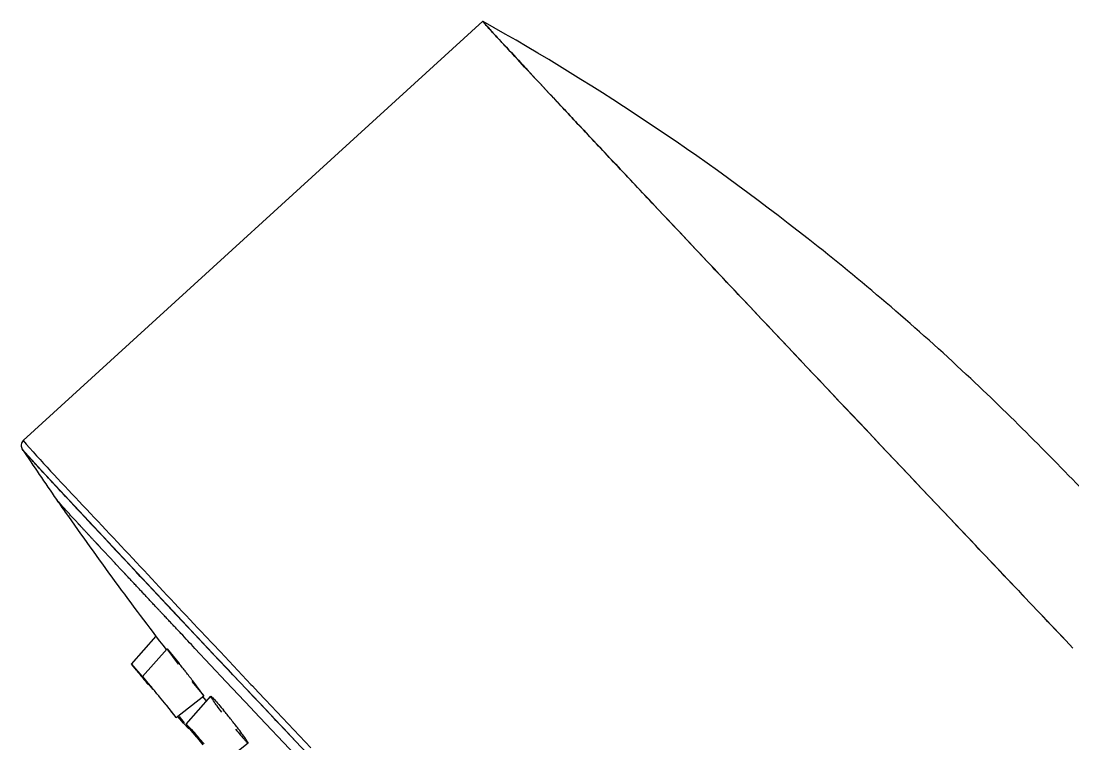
# Model space of a CAD drawing. Header units: millimetres. Extents: x 7160 to 8001, y 2712 to 3307.
# Drawn here: x 7787.55 to 7823.56, y 3209.82 to 3234.56 of the extents above; entities that cross this region are included whole.
import ezdxf

# ---------------------------------------------------------------- set-up
doc = ezdxf.new("R2010")
doc.units = ezdxf.units.MM

msp = doc.modelspace()

# ---------------------------------------------------------------- linework, layer by layer
at = {"color": 7, "linetype": 'Continuous'}
for p, q in [((7803.361, 3234.557), (7787.623, 3220.204)), ((7787.623, 3220.204), (7787.719, 3220.086)), ((7788.248, 3219.175), (7787.59, 3219.906)), ((7793.35, 3213.725), (7788.042, 3219.399)), ((7792.874, 3214.231), (7788.248, 3219.175)), ((7788.798, 3218.138), (7788.764, 3218.18)), ((7793.488, 3213.579), (7792.874, 3214.231)), ((7793.488, 3213.579), (7793.35, 3213.725)), ((7791.33, 3212.55), (7792.175, 3213.504)), ((7794.13, 3212.897), (7793.488, 3213.579)), ((7793.608, 3213.451), (7793.488, 3213.579)), ((7793.993, 3213.042), (7793.608, 3213.451)), ((7793.948, 3213.09), (7793.694, 3213.36)), ((7793.856, 3213.517), (7794.112, 3213.245)), ((7791.699, 3212.126), (7792.544, 3213.08)), ((7792.932, 3212.551), (7792.544, 3213.08)), ((7792.544, 3213.08), (7792.959, 3212.577)), ((7794.574, 3211.95), (7793.499, 3213.092)), ((7794.205, 3212.818), (7793.948, 3213.09)), ((7794.13, 3212.897), (7793.993, 3213.042)), ((7794.112, 3213.245), (7794.37, 3212.971)), ((7794.37, 3212.971), (7795.418, 3211.859)), ((7794.799, 3212.188), (7794.13, 3212.897)), ((7794.25, 3212.77), (7794.13, 3212.897)), ((7795.249, 3211.71), (7794.205, 3212.818)), ((7794.645, 3212.351), (7794.25, 3212.77)), ((7791.497, 3212.341), (7791.33, 3212.55)), ((7791.33, 3212.55), (7791.678, 3212.137)), ((7794.799, 3212.188), (7794.645, 3212.351)), ((7791.699, 3212.126), (7792.055, 3211.679)), ((7791.875, 3211.926), (7791.699, 3212.126)), ((7793.398, 3211.955), (7793.803, 3211.467)), ((7793.803, 3211.467), (7793.424, 3211.98)), ((7795.419, 3211.053), (7794.574, 3211.95)), ((7795.493, 3211.451), (7794.799, 3212.188)), ((7795.418, 3211.859), (7795.466, 3211.809)), ((7795.381, 3211.57), (7795.249, 3211.71)), ((7795.507, 3211.436), (7795.381, 3211.57)), ((7795.466, 3211.809), (7795.667, 3211.595)), ((7795.667, 3211.595), (7795.912, 3211.335)), ((7792.533, 3211.134), (7792.513, 3211.159)), ((7792.862, 3210.719), (7792.533, 3211.134)), ((7792.862, 3210.719), (7793.804, 3211.468)), ((7793.204, 3210.499), (7794.046, 3211.45)), ((7793.877, 3211.316), (7793.774, 3211.444)), ((7793.9, 3211.286), (7793.877, 3211.316)), ((7795.515, 3211.428), (7795.493, 3211.451)), ((7796.211, 3210.69), (7795.493, 3211.451)), ((7795.751, 3211.177), (7795.507, 3211.436)), ((7796.014, 3210.899), (7795.515, 3211.428)), ((7797.303, 3209.534), (7795.751, 3211.177)), ((7795.912, 3211.335), (7797.468, 3209.687)), ((7792.689, 3210.916), (7792.862, 3210.719)), ((7793.11, 3210.526), (7792.91, 3210.758)), ((7795.532, 3210.933), (7795.419, 3211.053)), ((7796.933, 3209.449), (7795.532, 3210.933)), ((7796.211, 3210.69), (7796.014, 3210.899)), ((7793.293, 3210.332), (7793.11, 3210.526)), ((7793.204, 3210.499), (7793.362, 3210.28)), ((7793.391, 3210.308), (7793.204, 3210.499)), ((7796.951, 3209.906), (7796.211, 3210.69)), ((7796.273, 3210.624), (7796.211, 3210.69)), ((7796.528, 3210.355), (7796.273, 3210.624)), ((7793.362, 3210.28), (7793.551, 3210.046)), ((7793.599, 3210.016), (7793.552, 3210.084)), ((7796.951, 3209.906), (7796.528, 3210.355)), ((7793.785, 3209.787), (7793.599, 3210.016)), ((7794.377, 3209.102), (7795.322, 3209.853)), ((7797.713, 3209.099), (7796.951, 3209.906))]:
    msp.add_line(p, q, dxfattribs=at)
for centre, radius, start, end in [((7890.174, 3288.381), 123.338, 213.72301, 214.68909), ((7890.174, 3288.381), 123.338, 214.68908, 214.93551), ((7890.215, 3288.41), 123.388, 214.93584, 217.64188), ((7748.559, 3177.488), 56.591, 37.9403, 38.3195), ((7872.263, 3278.054), 104.123, 219.13259, 219.48944), ((7746.184, 3175.616), 59.615, 37.5877, 37.95513), ((7762.252, 3186.814), 38.835, 39.8849, 40.2879), ((7741.688, 3169.601), 65.652, 39.57729, 39.90413), ((7740.826, 3168.868), 66.783, 39.29076, 39.59028), ((7777.955, 3197.356), 21.414, 38.4772, 39.4777), ((7778.867, 3199.316), 18.16, 38.2023, 39.0446), ((7777.4, 3196.897), 22.134, 37.5235, 38.5125), ((7781.632, 3199.82), 15.757, 40.746, 41.7319), ((7773.371, 3192.675), 26.679, 39.9871, 40.791)]:
    msp.add_arc(centre, radius, start, end, dxfattribs=at)
for points, knots in [([(7803.373, 3234.547), (7803.341, 3234.564), (7803.591, 3234.302), (7803.707, 3234.154), (7804.254, 3233.571), (7804.862, 3232.912), (7805.708, 3232.007), (7807.15, 3230.468), (7809.35, 3228.129), (7812.38, 3224.915), (7815.852, 3221.24), (7819.629, 3217.249), (7822.235, 3214.5), (7823.565, 3213.098)], [0, 0, 0, 0, 0.003711, 0.017146, 0.040178, 0.072588, 0.114061, 0.16419, 0.288399, 0.440384, 0.614248, 0.803225, 1, 1, 1, 1]), ([(7823.565, 3213.098), (7822.245, 3214.49), (7819.656, 3217.221), (7815.902, 3221.187), (7812.938, 3224.324), (7810.751, 3226.643), (7809.286, 3228.197), (7807.96, 3229.606), (7806.785, 3230.857), (7805.773, 3231.938), (7804.932, 3232.838), (7804.342, 3233.471), (7803.965, 3233.881), (7803.748, 3234.115), (7803.59, 3234.296), (7803.453, 3234.431), (7803.416, 3234.505), (7803.352, 3234.549), (7803.361, 3234.557)], [0, 0, 0, 0, 0.195289, 0.382956, 0.555845, 0.634646, 0.707329, 0.773197, 0.831618, 0.882028, 0.923951, 0.956978, 0.970056, 0.980797, 0.989178, 0.995181, 0.998788, 1, 1, 1, 1]), ([(7803.361, 3234.557), (7803.361, 3234.557), (7803.362, 3234.557), (7803.363, 3234.556), (7803.364, 3234.556)], [0, 0, 0, 0, 0.33165, 1, 1, 1, 1]), ([(7824.328, 3218.064), (7822.941, 3219.516), (7819.912, 3222.59), (7813.151, 3228.415), (7807.389, 3232.294), (7803.373, 3234.547)], [0, 0, 0, 0, 0.225203, 0.483556, 1, 1, 1, 1]), ([(7787.623, 3220.204), (7787.583, 3220.168), (7787.529, 3220.062), (7787.561, 3219.95), (7787.59, 3219.906)], [0, 0, 0, 0, 0.509903, 1, 1, 1, 1]), ([(7793.694, 3213.36), (7792.847, 3214.26), (7791.363, 3215.839), (7789.648, 3217.666), (7788.614, 3218.781), (7788.102, 3219.328), (7787.787, 3219.687), (7787.628, 3219.85), (7787.59, 3219.906)], [0, 0, 0, 0, 0.414371, 0.726214, 0.839877, 0.923876, 0.977411, 1, 1, 1, 1]), ([(7787.719, 3220.086), (7788.348, 3219.373), (7790.411, 3217.198), (7792.454, 3215.006), (7793.856, 3213.517)], [0, 0, 0, 0, 0.317336, 1, 1, 1, 1]), ([(7793.499, 3213.092), (7793.419, 3213.177), (7793.26, 3213.347), (7793.061, 3213.559), (7792.901, 3213.729), (7792.781, 3213.856), (7792.662, 3213.983), (7792.542, 3214.111), (7792.443, 3214.217), (7792.373, 3214.291), (7792.333, 3214.333), (7792.303, 3214.365), (7792.278, 3214.392), (7792.258, 3214.413), (7792.246, 3214.426), (7792.236, 3214.437), (7792.23, 3214.443), (7792.224, 3214.449), (7792.22, 3214.453), (7792.213, 3214.461), (7792.202, 3214.473), (7792.185, 3214.491), (7792.163, 3214.514), (7792.129, 3214.55), (7792.087, 3214.596), (7792.035, 3214.65), (7791.967, 3214.723), (7791.882, 3214.814), (7791.779, 3214.924), (7791.677, 3215.033), (7791.574, 3215.142), (7791.472, 3215.252), (7791.386, 3215.343), (7791.318, 3215.416), (7791.267, 3215.47), (7791.224, 3215.516), (7791.19, 3215.552), (7791.169, 3215.575), (7791.152, 3215.593), (7791.141, 3215.605), (7791.133, 3215.613), (7791.129, 3215.617), (7791.126, 3215.621), (7791.121, 3215.626), (7791.114, 3215.633), (7791.105, 3215.643), (7791.091, 3215.658), (7791.073, 3215.678), (7791.051, 3215.701), (7791.022, 3215.732), (7790.972, 3215.786), (7790.899, 3215.863), (7790.813, 3215.956), (7790.726, 3216.048), (7790.64, 3216.141), (7790.553, 3216.234), (7790.481, 3216.311), (7790.424, 3216.372), (7790.38, 3216.419), (7790.344, 3216.457), (7790.315, 3216.488), (7790.294, 3216.511), (7790.272, 3216.535), (7790.254, 3216.554), (7790.24, 3216.569), (7790.231, 3216.579), (7790.224, 3216.587), (7790.218, 3216.592), (7790.214, 3216.597), (7790.21, 3216.601), (7790.207, 3216.604), (7790.205, 3216.606), (7790.203, 3216.609), (7790.199, 3216.613), (7790.195, 3216.617), (7790.19, 3216.623), (7790.183, 3216.63), (7790.173, 3216.641), (7790.159, 3216.656), (7790.143, 3216.673), (7790.127, 3216.69), (7790.106, 3216.713), (7790.079, 3216.742), (7790.047, 3216.777), (7790.004, 3216.823), (7789.951, 3216.88), (7789.887, 3216.949), (7789.822, 3217.018), (7789.758, 3217.088), (7789.705, 3217.145), (7789.662, 3217.191), (7789.63, 3217.226), (7789.603, 3217.254), (7789.582, 3217.277), (7789.566, 3217.295), (7789.552, 3217.309), (7789.542, 3217.321), (7789.535, 3217.328), (7789.53, 3217.334), (7789.526, 3217.337), (7789.524, 3217.34), (7789.522, 3217.342), (7789.521, 3217.343), (7789.518, 3217.346), (7789.514, 3217.351), (7789.508, 3217.357), (7789.503, 3217.363), (7789.495, 3217.371), (7789.483, 3217.385), (7789.464, 3217.405), (7789.442, 3217.429), (7789.42, 3217.453), (7789.398, 3217.477), (7789.369, 3217.508), (7789.332, 3217.548), (7789.288, 3217.596), (7789.244, 3217.644), (7789.207, 3217.684), (7789.178, 3217.716), (7789.156, 3217.74), (7789.134, 3217.764), (7789.112, 3217.788), (7789.093, 3217.808), (7789.081, 3217.822), (7789.073, 3217.83), (7789.068, 3217.836), (7789.062, 3217.842), (7789.058, 3217.846), (7789.055, 3217.849), (7789.054, 3217.851), (7789.053, 3217.852), (7789.052, 3217.853), (7789.051, 3217.855), (7789.049, 3217.857), (7789.046, 3217.86), (7789.042, 3217.864), (7789.037, 3217.87), (7789.031, 3217.876), (7789.023, 3217.885), (7789.013, 3217.897), (7789.001, 3217.91), (7788.985, 3217.928), (7788.965, 3217.95), (7788.941, 3217.977), (7788.917, 3218.004), (7788.886, 3218.04), (7788.846, 3218.084), (7788.814, 3218.12), (7788.798, 3218.138)], [0, 0, 0, 0, 0.03125, 0.0625, 0.078125, 0.09375, 0.109375, 0.125, 0.140625, 0.148438, 0.152344, 0.15625, 0.160156, 0.162109, 0.164062, 0.165039, 0.166016, 0.166504, 0.166992, 0.167969, 0.169922, 0.171875, 0.175781, 0.179688, 0.1875, 0.195312, 0.203125, 0.21875, 0.234375, 0.25, 0.265625, 0.28125, 0.296875, 0.304688, 0.3125, 0.320312, 0.324219, 0.328125, 0.330078, 0.332031, 0.333008, 0.333496, 0.333984, 0.334961, 0.335938, 0.337891, 0.339844, 0.34375, 0.347656, 0.351562, 0.359375, 0.375, 0.390625, 0.40625, 0.421875, 0.4375, 0.453125, 0.460938, 0.46875, 0.476562, 0.480469, 0.484375, 0.488281, 0.492188, 0.494141, 0.496094, 0.49707, 0.498047, 0.499023, 0.499512, 0.5, 0.500488, 0.500977, 0.501953, 0.50293, 0.503906, 0.505859, 0.507812, 0.511719, 0.515625, 0.519531, 0.523438, 0.53125, 0.539062, 0.546875, 0.5625, 0.578125, 0.59375, 0.609375, 0.625, 0.632812, 0.640625, 0.648438, 0.652344, 0.65625, 0.660156, 0.662109, 0.664062, 0.665039, 0.666016, 0.666504, 0.666992, 0.66748, 0.667969, 0.669922, 0.671875, 0.673828, 0.675781, 0.679688, 0.6875, 0.695312, 0.703125, 0.710938, 0.71875, 0.734375, 0.75, 0.765625, 0.78125, 0.789062, 0.796875, 0.804688, 0.8125, 0.820312, 0.824219, 0.826172, 0.828125, 0.830078, 0.832031, 0.83252, 0.833008, 0.833496, 0.833984, 0.834961, 0.835938, 0.837891, 0.839844, 0.84375, 0.847656, 0.851562, 0.859375, 0.867188, 0.875, 0.890625, 0.90625, 0.921875, 0.9375, 0.96875, 1, 1, 1, 1]), ([(7794.42, 3210.91), (7794.367, 3210.979), (7794.275, 3211.104), (7794.142, 3211.273), (7794.095, 3211.372), (7794.035, 3211.437), (7794.046, 3211.45)], [0, 0, 0, 0, 0.401785, 0.718873, 0.924017, 1, 1, 1, 1]), ([(7794.046, 3211.45), (7794.056, 3211.461), (7794.113, 3211.383), (7794.189, 3211.325), (7794.328, 3211.154), (7794.427, 3211.038), (7794.484, 3210.97)], [0, 0, 0, 0, 0.070245, 0.273377, 0.592713, 1, 1, 1, 1]), ([(7794.893, 3210.32), (7794.948, 3210.254), (7795.046, 3210.142), (7795.179, 3209.977), (7795.258, 3209.917), (7795.309, 3209.843), (7795.321, 3209.852)], [0, 0, 0, 0, 0.405762, 0.724125, 0.927562, 1, 1, 1, 1]), ([(7795.321, 3209.852), (7795.333, 3209.862), (7795.27, 3209.929), (7795.229, 3210.02), (7795.096, 3210.188), (7795.007, 3210.31), (7794.954, 3210.378)], [0, 0, 0, 0, 0.072637, 0.276443, 0.594737, 1, 1, 1, 1])]:
    msp.add_open_spline(points, degree=3, knots=knots, dxfattribs=at)

doc.saveas('drawing.dxf')
